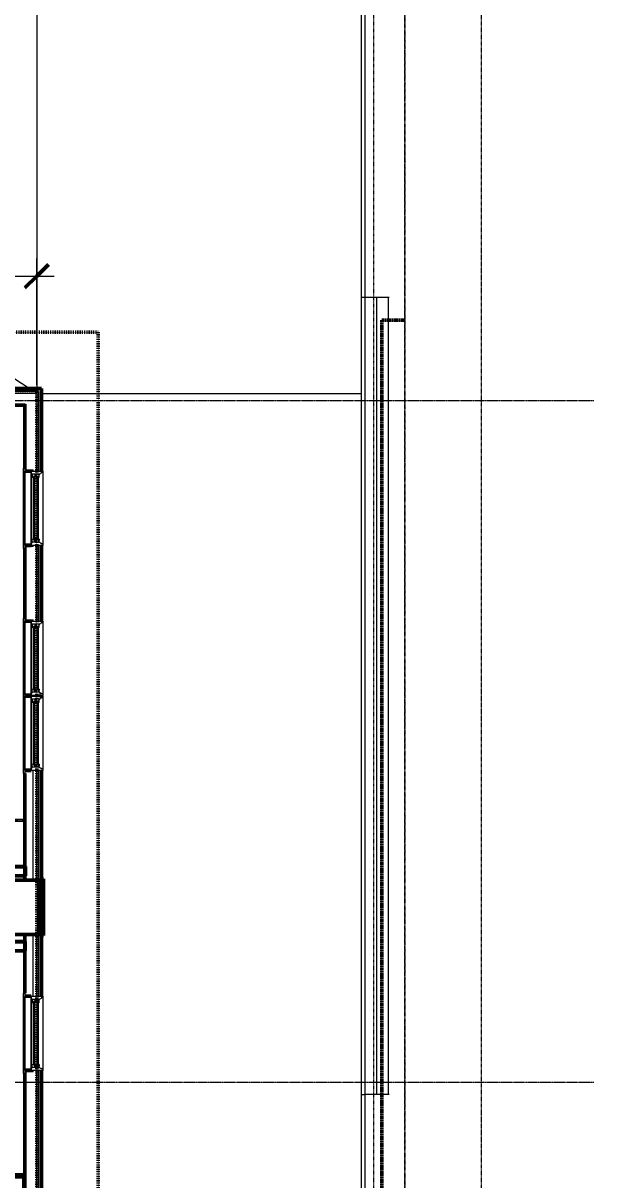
# Model space of a CAD drawing. Header units: inches. Extents: x -4266 to -1814, y 9706 to 12441.
# Drawn here: x -2106 to -1814, y 10417 to 11009 of the extents above; entities that cross this region are included whole.
import ezdxf

# ---------------------------------------------------------------- set-up
doc = ezdxf.new("R2010")
doc.units = ezdxf.units.IN
doc.header["$MEASUREMENT"] = 0
for name, pattern in [('Aligning Line 1_8_', [0.25, 0.125, -0.125]), ('Dash', [0.25, 0.125, -0.125]), ('Dash 1_16_', [0.125, 0.0625, -0.0625]), ('Dash Dot 3_16_', [0.3125, 0.1875, -0.0625, 0, -0.0625]), ('Double Dash 3_8_', [1, 0.375, -0.125, 0.125, -0.125, 0.125, -0.125]), ('Grid Line 1_2_', [0.875, 0.5, -0.125, 0.125, -0.125])]:
    doc.linetypes.add(name, pattern=pattern)
for name, color, linetype, lineweight in [('A-ANNO-DIMS', 211, 'Continuous', 9), ('A-ANNO-DIMS-96', 211, 'Continuous', 9), ('A-ANNO-SYMB-1', 150, 'Dash Dot 3_16_', 9), ('A-FLOR-2', 10, 'Continuous', 13), ('A-GENM-3', 250, 'Continuous', 50), ('A-GLAZ-1', 7, 'Continuous', 9), ('A-GLAZ-2', 50, 'Continuous', 20), ('A-WALL', 113, 'Continuous', 13), ('A-WALL-3', 250, 'Continuous', 50), ('A-WALL-4', 10, 'Continuous', 13), ('C-PROP-LINE', 91, 'Double Dash 3_8_', 50), ('C-PROP-LINE-2', 91, 'Dash 1_16_', 50), ('G-ANNO-SYMB-1', 147, 'Aligning Line 1_8_', 9), ('I-WALL-3', 2, 'Continuous', 50), ('Q-CASE-2', 7, 'Continuous', 9), ('Q-CASE-HDLN-1', 7, 'Dash', 9), ('S-FNDN-2', 10, 'Continuous', 13), ('S-GRID-1', 1, 'Grid Line 1_2_', 9)]:
    doc.layers.add(name, color=color, linetype=linetype, lineweight=lineweight)
doc.styles.add('Century Gothic', font='ufonts.com_century-gothic.ttf', dxfattribs={"height": 9})
doc.dimstyles.new('OD__1_16__Tol__', dxfattribs={"dimscale": 12, "dimtxt": 9.397514, "dimasz": 1, "dimexe": 0.75, "dimexo": 0.5, "dimgap": 0.125, "dimtad": 1, "dimdec": 4, "dimrnd": 0.0625, "dimzin": 3, "dimdsep": 46, "dimlunit": 4, "dimtxsty": 'Century Gothic', "dimblk1": 'OBLIQUE', "dimblk2": 'OBLIQUE', "dimsah": 1, "dimcen": 0.09, "dimdle": 0.75, "dimazin": 0, "dimtfac": 1, "dimtdec": 4, "dimtix": 1, "dimtmove": 0, "dimatfit": 3, "dimfxl": 1, "dimtvp": 1, "dimtfill": 1, "dimfrac": 2, "dimtolj": 1, "dimtzin": 0, "dimarcsym": 2})

# ---------------------------------------------------------------- blocks, each defined once
blk = doc.blocks.new('DIMBLOCK5-FLOOR PLAN - 1ST FLOOR')
at = {"layer": 'A-ANNO-DIMS-96'}
for p, q in [((-2513.12, 10819.24), (-2513.12, 10888.99)), ((-2099.32, 10824.18), (-2099.32, 10888.99)), ((-2513.12, 10879.99), (-2090.32, 10879.99)), ((-2513.12, 10879.99), (-2513.12, 10819.24)), ((-2099.32, 10879.99), (-2099.32, 10824.18))]:
    blk.add_line(p, q, dxfattribs=at)
at = {"layer": 'A-ANNO-DIMS-96', "lineweight": 50}
for p, q in [((-2513.12, 10879.99), (-2507.12, 10885.99)), ((-2099.32, 10879.99), (-2093.32, 10885.99)), ((-2513.12, 10879.99), (-2519.12, 10873.99)), ((-2099.32, 10879.99), (-2105.32, 10873.99))]:
    blk.add_line(p, q, dxfattribs=at)
at = {"layer": 'A-ANNO-DIMS-96', "color": 0, "char_height": 9, "attachment_point": 1, "line_spacing_factor": 0.984502, "style": 'Century Gothic', "bg_fill": 3, "box_fill_scale": 1.25, "bg_fill_color": 256, "bg_fill_true_color": 13158600, "bg_fill_transparency": 0}
for s, insert, width in [('34\' - 5 13/16"', (-2343.96, 10893.02), 90.5741), ('413.8', (-2321.96, 10875.25), 37.7691)]:
    blk.add_mtext(s, dxfattribs=dict(at, insert=insert, width=width))
blk = doc.blocks.new('_Oblique')
at = {"color": 0, "linetype": 'ByBlock', "lineweight": -2}
blk.add_line((-0.5, -0.5), (0.5, 0.5), dxfattribs=at)

msp = doc.modelspace()

# ---------------------------------------------------------------- linework, layer by layer
at = {"layer": 'A-ANNO-SYMB-1'}
for p, q in [((-1910.95638, 9718.24032), (-1910.95638, 12268.04045)), ((-1871.64479, 9851.38186), (-1871.64479, 11141.42614))]:
    msp.add_line(p, q, dxfattribs=at)
at = {"layer": 'A-FLOR-2'}
for p, q in [((-1933.32374, 11049.3894), (-1933.32374, 10819.9894)), ((-1933.32374, 10819.9894), (-1933.32374, 10011.5894))]:
    msp.add_line(p, q, dxfattribs=at)
at = {"layer": 'A-GENM-3'}
for p, q in [((-2096.82374, 10570.8644), (-2126.26124, 10570.8644)), ((-2097.82374, 10567.63002), (-2097.82374, 10570.4269)), ((-2097.82374, 10570.4269), (-2096.82374, 10570.4269)), ((-2095.82374, 10571.4269), (-2096.82374, 10571.4269)), ((-2096.82374, 10571.4269), (-2096.82374, 10570.8644)), ((-2095.82374, 10570.8644), (-2096.82374, 10570.8644)), ((-2096.82374, 10570.8644), (-2096.82374, 10542.9894)), ((-2096.82374, 10570.8644), (-2095.82374, 10570.8644)), ((-2096.82374, 10570.4269), (-2096.82374, 10570.8644)), ((-2095.82374, 10570.8644), (-2095.82374, 10571.4269)), ((-2095.82374, 10542.9894), (-2095.82374, 10570.8644)), ((-2096.82374, 10567.63002), (-2097.82374, 10567.63002)), ((-2097.82374, 10564.14565), (-2097.82374, 10567.13002)), ((-2097.82374, 10567.13002), (-2096.82374, 10567.13002)), ((-2096.82374, 10564.14565), (-2097.82374, 10564.14565)), ((-2097.82374, 10560.66127), (-2097.82374, 10563.64565)), ((-2097.82374, 10563.64565), (-2096.82374, 10563.64565)), ((-2096.82374, 10567.13002), (-2096.82374, 10567.63002)), ((-2096.82374, 10563.64565), (-2096.82374, 10564.14565)), ((-2096.82374, 10560.66127), (-2097.82374, 10560.66127)), ((-2097.82374, 10557.1769), (-2097.82374, 10560.16127)), ((-2097.82374, 10560.16127), (-2096.82374, 10560.16127)), ((-2096.82374, 10557.1769), (-2097.82374, 10557.1769)), ((-2097.82374, 10553.69252), (-2097.82374, 10556.6769)), ((-2097.82374, 10556.6769), (-2096.82374, 10556.6769)), ((-2096.82374, 10560.16127), (-2096.82374, 10560.66127)), ((-2096.82374, 10556.6769), (-2096.82374, 10557.1769)), ((-2096.82374, 10553.69252), (-2097.82374, 10553.69252)), ((-2097.82374, 10550.20815), (-2097.82374, 10553.19252)), ((-2097.82374, 10553.19252), (-2096.82374, 10553.19252)), ((-2096.82374, 10550.20815), (-2097.82374, 10550.20815)), ((-2096.82374, 10553.19252), (-2096.82374, 10553.69252)), ((-2096.82374, 10549.70815), (-2096.82374, 10550.20815)), ((-2097.82374, 10546.72377), (-2097.82374, 10549.70815)), ((-2097.82374, 10549.70815), (-2096.82374, 10549.70815)), ((-2096.82374, 10546.72377), (-2097.82374, 10546.72377)), ((-2097.82374, 10543.4269), (-2097.82374, 10546.22377)), ((-2097.82374, 10546.22377), (-2096.82374, 10546.22377)), ((-2096.82374, 10546.22377), (-2096.82374, 10546.72377)), ((-2126.26124, 10542.9894), (-2096.82374, 10542.9894)), ((-2096.82374, 10543.4269), (-2097.82374, 10543.4269)), ((-2096.82374, 10542.9894), (-2096.82374, 10543.4269)), ((-2096.82374, 10542.9894), (-2095.82374, 10542.9894)), ((-2095.82374, 10542.9894), (-2096.82374, 10542.9894)), ((-2096.82374, 10542.9894), (-2096.82374, 10542.4269)), ((-2096.82374, 10542.4269), (-2095.82374, 10542.4269)), ((-2095.82374, 10542.4269), (-2095.82374, 10542.9894))]:
    msp.add_line(p, q, dxfattribs=at)
at = {"layer": 'A-GLAZ-1'}
for p, q in [((-2106.07374, 10781.77611), (-2105.44874, 10781.77611)), ((-2106.07374, 10740.62768), (-2106.07374, 10781.77611)), ((-2105.44874, 10781.77611), (-2105.44874, 10740.62768)), ((-2105.44874, 10779.52611), (-2106.07374, 10779.52611)), ((-2105.44874, 10780.15111), (-2102.07374, 10780.15111)), ((-2105.44874, 10742.25268), (-2105.44874, 10780.15111)), ((-2102.07374, 10779.52611), (-2105.44874, 10779.52611)), ((-2102.07374, 10780.15111), (-2102.07374, 10742.25268)), ((-2100.94874, 10745.50268), (-2100.94874, 10776.90111)), ((-2100.82374, 10777.49486), (-2100.82374, 10776.90111)), ((-2100.44874, 10777.02611), (-2100.82374, 10777.02611)), ((-2100.82374, 10745.50268), (-2100.82374, 10776.90111)), ((-2100.44874, 10777.49486), (-2100.44874, 10776.90111)), ((-2100.44874, 10745.50268), (-2100.44874, 10776.90111)), ((-2100.32374, 10745.50268), (-2100.32374, 10776.90111)), ((-2099.01124, 10745.50268), (-2099.01124, 10776.90111)), ((-2098.88624, 10777.49486), (-2098.88624, 10776.90111)), ((-2098.51124, 10777.02611), (-2098.88624, 10777.02611)), ((-2098.88624, 10745.50268), (-2098.88624, 10776.90111)), ((-2098.51124, 10777.49486), (-2098.51124, 10776.90111)), ((-2098.51124, 10745.50268), (-2098.51124, 10776.90111)), ((-2098.38624, 10745.50268), (-2098.38624, 10776.90111)), ((-2100.82374, 10744.90893), (-2100.82374, 10745.50268)), ((-2100.44874, 10744.90893), (-2100.44874, 10745.50268)), ((-2098.88624, 10744.90893), (-2098.88624, 10745.50268)), ((-2098.51124, 10744.90893), (-2098.51124, 10745.50268)), ((-2105.44874, 10742.87768), (-2106.07374, 10742.87768)), ((-2105.44874, 10740.62768), (-2106.07374, 10740.62768)), ((-2102.07374, 10742.87768), (-2105.44874, 10742.87768)), ((-2102.07374, 10742.25268), (-2105.44874, 10742.25268)), ((-2100.44874, 10745.37768), (-2100.82374, 10745.37768)), ((-2098.51124, 10745.37768), (-2098.88624, 10745.37768)), ((-2106.07374, 10704.97611), (-2105.44874, 10704.97611)), ((-2106.07374, 10663.82768), (-2106.07374, 10704.97611)), ((-2105.44874, 10704.97611), (-2105.44874, 10663.82768)), ((-2105.44874, 10702.72611), (-2106.07374, 10702.72611)), ((-2105.44874, 10703.35111), (-2102.07374, 10703.35111)), ((-2105.44874, 10665.45268), (-2105.44874, 10703.35111)), ((-2102.07374, 10702.72611), (-2105.44874, 10702.72611)), ((-2102.07374, 10703.35111), (-2102.07374, 10665.45268)), ((-2100.94874, 10668.70268), (-2100.94874, 10700.10111)), ((-2100.82374, 10700.69486), (-2100.82374, 10700.10111)), ((-2100.44874, 10700.22611), (-2100.82374, 10700.22611)), ((-2100.82374, 10668.70268), (-2100.82374, 10700.10111)), ((-2100.44874, 10700.69486), (-2100.44874, 10700.10111)), ((-2100.44874, 10668.70268), (-2100.44874, 10700.10111)), ((-2100.32374, 10668.70268), (-2100.32374, 10700.10111)), ((-2099.01124, 10668.70268), (-2099.01124, 10700.10111)), ((-2098.88624, 10700.69486), (-2098.88624, 10700.10111)), ((-2098.51124, 10700.22611), (-2098.88624, 10700.22611)), ((-2098.88624, 10668.70268), (-2098.88624, 10700.10111)), ((-2098.51124, 10700.69486), (-2098.51124, 10700.10111)), ((-2098.51124, 10668.70268), (-2098.51124, 10700.10111)), ((-2098.38624, 10668.70268), (-2098.38624, 10700.10111)), ((-2100.82374, 10668.10893), (-2100.82374, 10668.70268)), ((-2100.44874, 10668.57768), (-2100.82374, 10668.57768)), ((-2100.44874, 10668.10893), (-2100.44874, 10668.70268)), ((-2098.88624, 10668.10893), (-2098.88624, 10668.70268)), ((-2098.51124, 10668.57768), (-2098.88624, 10668.57768)), ((-2098.51124, 10668.10893), (-2098.51124, 10668.70268)), ((-2106.07374, 10666.57611), (-2105.44874, 10666.57611)), ((-2106.07374, 10625.42768), (-2106.07374, 10666.57611)), ((-2105.44874, 10666.07768), (-2106.07374, 10666.07768)), ((-2105.44874, 10664.32611), (-2106.07374, 10664.32611)), ((-2105.44874, 10663.82768), (-2106.07374, 10663.82768)), ((-2105.44874, 10666.57611), (-2105.44874, 10625.42768)), ((-2102.07374, 10666.07768), (-2105.44874, 10666.07768)), ((-2102.07374, 10665.45268), (-2105.44874, 10665.45268)), ((-2105.44874, 10664.95111), (-2102.07374, 10664.95111)), ((-2105.44874, 10627.05268), (-2105.44874, 10664.95111)), ((-2102.07374, 10664.32611), (-2105.44874, 10664.32611)), ((-2102.07374, 10664.95111), (-2102.07374, 10627.05268)), ((-2100.94874, 10630.30268), (-2100.94874, 10661.70111)), ((-2100.82374, 10662.29486), (-2100.82374, 10661.70111)), ((-2100.44874, 10661.82611), (-2100.82374, 10661.82611)), ((-2100.82374, 10630.30268), (-2100.82374, 10661.70111)), ((-2100.44874, 10662.29486), (-2100.44874, 10661.70111)), ((-2100.44874, 10630.30268), (-2100.44874, 10661.70111)), ((-2100.32374, 10630.30268), (-2100.32374, 10661.70111)), ((-2099.01124, 10630.30268), (-2099.01124, 10661.70111)), ((-2098.88624, 10662.29486), (-2098.88624, 10661.70111)), ((-2098.51124, 10661.82611), (-2098.88624, 10661.82611)), ((-2098.88624, 10630.30268), (-2098.88624, 10661.70111)), ((-2098.51124, 10662.29486), (-2098.51124, 10661.70111)), ((-2098.51124, 10630.30268), (-2098.51124, 10661.70111)), ((-2098.38624, 10630.30268), (-2098.38624, 10661.70111)), ((-2105.44874, 10627.67768), (-2106.07374, 10627.67768)), ((-2102.07374, 10627.67768), (-2105.44874, 10627.67768)), ((-2102.07374, 10627.05268), (-2105.44874, 10627.05268)), ((-2100.82374, 10629.70893), (-2100.82374, 10630.30268)), ((-2100.44874, 10630.17768), (-2100.82374, 10630.17768)), ((-2100.44874, 10629.70893), (-2100.44874, 10630.30268)), ((-2098.88624, 10629.70893), (-2098.88624, 10630.30268)), ((-2098.51124, 10630.17768), (-2098.88624, 10630.17768)), ((-2098.51124, 10629.70893), (-2098.51124, 10630.30268)), ((-2105.44874, 10625.42768), (-2106.07374, 10625.42768)), ((-2106.07374, 10512.97611), (-2105.44874, 10512.97611)), ((-2106.07374, 10471.82768), (-2106.07374, 10512.97611)), ((-2105.44874, 10510.72611), (-2106.07374, 10510.72611)), ((-2105.44874, 10512.97611), (-2105.44874, 10471.82768)), ((-2105.44874, 10511.35111), (-2102.07374, 10511.35111)), ((-2105.44874, 10473.45268), (-2105.44874, 10511.35111)), ((-2102.07374, 10510.72611), (-2105.44874, 10510.72611)), ((-2102.07374, 10511.35111), (-2102.07374, 10473.45268)), ((-2100.82374, 10508.69486), (-2100.82374, 10508.10111)), ((-2100.44874, 10508.69486), (-2100.44874, 10508.10111)), ((-2098.88624, 10508.69486), (-2098.88624, 10508.10111)), ((-2098.51124, 10508.69486), (-2098.51124, 10508.10111)), ((-2100.94874, 10476.70268), (-2100.94874, 10508.10111)), ((-2100.44874, 10508.22611), (-2100.82374, 10508.22611)), ((-2100.82374, 10476.70268), (-2100.82374, 10508.10111)), ((-2100.44874, 10476.70268), (-2100.44874, 10508.10111)), ((-2100.32374, 10476.70268), (-2100.32374, 10508.10111)), ((-2099.01124, 10476.70268), (-2099.01124, 10508.10111)), ((-2098.51124, 10508.22611), (-2098.88624, 10508.22611)), ((-2098.88624, 10476.70268), (-2098.88624, 10508.10111)), ((-2098.51124, 10476.70268), (-2098.51124, 10508.10111)), ((-2098.38624, 10476.70268), (-2098.38624, 10508.10111)), ((-2105.44874, 10474.07768), (-2106.07374, 10474.07768)), ((-2102.07374, 10474.07768), (-2105.44874, 10474.07768)), ((-2102.07374, 10473.45268), (-2105.44874, 10473.45268)), ((-2100.82374, 10476.10893), (-2100.82374, 10476.70268)), ((-2100.44874, 10476.57768), (-2100.82374, 10476.57768)), ((-2100.44874, 10476.10893), (-2100.44874, 10476.70268)), ((-2098.88624, 10476.10893), (-2098.88624, 10476.70268)), ((-2098.51124, 10476.57768), (-2098.88624, 10476.57768)), ((-2098.51124, 10476.10893), (-2098.51124, 10476.70268)), ((-2105.44874, 10471.82768), (-2106.07374, 10471.82768))]:
    msp.add_line(p, q, dxfattribs=at)
at = {"layer": 'A-GLAZ-2'}
for p, q in [((-2097.57374, 10780.21361), (-2097.57374, 10781.71361)), ((-2102.07374, 10780.21361), (-2096.19874, 10780.21361)), ((-2102.07374, 10742.19018), (-2102.07374, 10780.21361)), ((-2101.79358, 10778.86986), (-2102.07374, 10779.20375)), ((-2101.79358, 10778.86986), (-2101.57374, 10778.86986)), ((-2101.57374, 10778.86986), (-2101.57374, 10777.05736)), ((-2098.26124, 10778.61986), (-2101.57374, 10778.61986)), ((-2101.57374, 10777.05736), (-2100.94874, 10776.90111)), ((-2100.32374, 10777.49486), (-2100.94874, 10777.49486)), ((-2100.94874, 10776.90111), (-2100.94874, 10777.49486)), ((-2100.32374, 10777.77611), (-2099.97999, 10777.77611)), ((-2100.32374, 10776.90424), (-2100.32374, 10777.77611)), ((-2099.97999, 10777.05736), (-2100.32374, 10776.90424)), ((-2100.19874, 10778.61986), (-2100.19874, 10777.77611)), ((-2099.97999, 10777.05736), (-2099.97999, 10777.77611)), ((-2099.63624, 10778.61986), (-2099.63624, 10777.05736)), ((-2099.63624, 10777.05736), (-2099.01124, 10776.90111)), ((-2098.38624, 10777.49486), (-2099.01124, 10777.49486)), ((-2099.01124, 10776.90111), (-2099.01124, 10777.49486)), ((-2098.38624, 10777.77611), (-2098.04249, 10777.77611)), ((-2098.38624, 10776.90424), (-2098.38624, 10777.77611)), ((-2098.04249, 10777.05736), (-2098.38624, 10776.90424)), ((-2098.26124, 10778.61986), (-2098.26124, 10777.77611)), ((-2097.82374, 10778.33861), (-2098.26124, 10778.33861)), ((-2098.04249, 10777.05736), (-2098.04249, 10777.77611)), ((-2097.01124, 10779.12643), (-2097.82374, 10778.80736)), ((-2097.82374, 10778.80736), (-2097.82374, 10778.33861)), ((-2097.01124, 10779.40111), (-2097.01124, 10779.12643)), ((-2096.19874, 10779.40111), (-2097.01124, 10779.40111)), ((-2096.19874, 10780.21361), (-2096.19874, 10742.19018)), ((-2101.57374, 10745.34643), (-2100.94874, 10745.50268)), ((-2100.94874, 10745.50268), (-2100.94874, 10744.90893)), ((-2099.97999, 10745.34643), (-2100.32374, 10745.49955)), ((-2100.32374, 10745.49955), (-2100.32374, 10744.62768)), ((-2099.63624, 10745.34643), (-2099.01124, 10745.50268)), ((-2099.01124, 10745.50268), (-2099.01124, 10744.90893)), ((-2098.04249, 10745.34643), (-2098.38624, 10745.49955)), ((-2098.38624, 10745.49955), (-2098.38624, 10744.62768)), ((-2101.79358, 10743.53393), (-2102.07374, 10743.20005)), ((-2096.19874, 10742.19018), (-2102.07374, 10742.19018)), ((-2101.79358, 10743.53393), (-2101.57374, 10743.53393)), ((-2101.57374, 10743.53393), (-2101.57374, 10745.34643)), ((-2098.26124, 10743.78393), (-2101.57374, 10743.78393)), ((-2100.32374, 10744.90893), (-2100.94874, 10744.90893)), ((-2100.32374, 10744.62768), (-2099.97999, 10744.62768)), ((-2100.19874, 10743.78393), (-2100.19874, 10744.62768)), ((-2099.97999, 10745.34643), (-2099.97999, 10744.62768)), ((-2099.63624, 10743.78393), (-2099.63624, 10745.34643)), ((-2098.38624, 10744.90893), (-2099.01124, 10744.90893)), ((-2098.38624, 10744.62768), (-2098.04249, 10744.62768)), ((-2098.26124, 10743.78393), (-2098.26124, 10744.62768)), ((-2097.82374, 10744.06518), (-2098.26124, 10744.06518)), ((-2098.04249, 10745.34643), (-2098.04249, 10744.62768)), ((-2097.82374, 10743.59643), (-2097.82374, 10744.06518)), ((-2097.01124, 10743.27736), (-2097.82374, 10743.59643)), ((-2097.57374, 10742.19018), (-2097.57374, 10740.69018)), ((-2097.01124, 10743.00268), (-2097.01124, 10743.27736)), ((-2096.19874, 10743.00268), (-2097.01124, 10743.00268)), ((-2097.57374, 10703.41361), (-2097.57374, 10704.91361)), ((-2102.07374, 10703.41361), (-2096.19874, 10703.41361)), ((-2102.07374, 10665.39018), (-2102.07374, 10703.41361)), ((-2101.79358, 10702.06986), (-2102.07374, 10702.40375)), ((-2101.79358, 10702.06986), (-2101.57374, 10702.06986)), ((-2101.57374, 10702.06986), (-2101.57374, 10700.25736)), ((-2098.26124, 10701.81986), (-2101.57374, 10701.81986)), ((-2101.57374, 10700.25736), (-2100.94874, 10700.10111)), ((-2100.32374, 10700.69486), (-2100.94874, 10700.69486)), ((-2100.94874, 10700.10111), (-2100.94874, 10700.69486)), ((-2100.32374, 10700.97611), (-2099.97999, 10700.97611)), ((-2100.32374, 10700.10424), (-2100.32374, 10700.97611)), ((-2099.97999, 10700.25736), (-2100.32374, 10700.10424)), ((-2100.19874, 10701.81986), (-2100.19874, 10700.97611)), ((-2099.97999, 10700.25736), (-2099.97999, 10700.97611)), ((-2099.63624, 10701.81986), (-2099.63624, 10700.25736)), ((-2099.63624, 10700.25736), (-2099.01124, 10700.10111)), ((-2098.38624, 10700.69486), (-2099.01124, 10700.69486)), ((-2099.01124, 10700.10111), (-2099.01124, 10700.69486)), ((-2098.38624, 10700.97611), (-2098.04249, 10700.97611)), ((-2098.38624, 10700.10424), (-2098.38624, 10700.97611)), ((-2098.04249, 10700.25736), (-2098.38624, 10700.10424)), ((-2098.26124, 10701.81986), (-2098.26124, 10700.97611)), ((-2097.82374, 10701.53861), (-2098.26124, 10701.53861)), ((-2098.04249, 10700.25736), (-2098.04249, 10700.97611)), ((-2097.01124, 10702.32643), (-2097.82374, 10702.00736)), ((-2097.82374, 10702.00736), (-2097.82374, 10701.53861)), ((-2097.01124, 10702.60111), (-2097.01124, 10702.32643)), ((-2096.19874, 10702.60111), (-2097.01124, 10702.60111)), ((-2096.19874, 10703.41361), (-2096.19874, 10665.39018)), ((-2101.57374, 10668.54643), (-2100.94874, 10668.70268)), ((-2101.57374, 10666.73393), (-2101.57374, 10668.54643)), ((-2100.94874, 10668.70268), (-2100.94874, 10668.10893)), ((-2099.97999, 10668.54643), (-2100.32374, 10668.69955)), ((-2100.32374, 10668.69955), (-2100.32374, 10667.82768)), ((-2099.97999, 10668.54643), (-2099.97999, 10667.82768)), ((-2099.63624, 10668.54643), (-2099.01124, 10668.70268)), ((-2099.63624, 10666.98393), (-2099.63624, 10668.54643)), ((-2099.01124, 10668.70268), (-2099.01124, 10668.10893)), ((-2098.04249, 10668.54643), (-2098.38624, 10668.69955)), ((-2098.38624, 10668.69955), (-2098.38624, 10667.82768)), ((-2098.04249, 10668.54643), (-2098.04249, 10667.82768)), ((-2101.79358, 10666.73393), (-2102.07374, 10666.40005)), ((-2096.19874, 10665.39018), (-2102.07374, 10665.39018)), ((-2102.07374, 10665.01361), (-2096.19874, 10665.01361)), ((-2102.07374, 10626.99018), (-2102.07374, 10665.01361)), ((-2101.79358, 10663.66986), (-2102.07374, 10664.00375)), ((-2101.79358, 10666.73393), (-2101.57374, 10666.73393)), ((-2101.79358, 10663.66986), (-2101.57374, 10663.66986)), ((-2098.26124, 10666.98393), (-2101.57374, 10666.98393)), ((-2101.57374, 10663.66986), (-2101.57374, 10661.85736)), ((-2098.26124, 10663.41986), (-2101.57374, 10663.41986)), ((-2100.32374, 10668.10893), (-2100.94874, 10668.10893)), ((-2100.32374, 10667.82768), (-2099.97999, 10667.82768)), ((-2100.32374, 10662.57611), (-2099.97999, 10662.57611)), ((-2100.32374, 10661.70424), (-2100.32374, 10662.57611)), ((-2100.19874, 10666.98393), (-2100.19874, 10667.82768)), ((-2100.19874, 10663.41986), (-2100.19874, 10662.57611)), ((-2099.97999, 10661.85736), (-2099.97999, 10662.57611)), ((-2099.63624, 10663.41986), (-2099.63624, 10661.85736)), ((-2098.38624, 10668.10893), (-2099.01124, 10668.10893)), ((-2098.38624, 10667.82768), (-2098.04249, 10667.82768)), ((-2098.38624, 10662.57611), (-2098.04249, 10662.57611)), ((-2098.38624, 10661.70424), (-2098.38624, 10662.57611)), ((-2098.26124, 10666.98393), (-2098.26124, 10667.82768)), ((-2097.82374, 10667.26518), (-2098.26124, 10667.26518)), ((-2098.26124, 10663.41986), (-2098.26124, 10662.57611)), ((-2097.82374, 10663.13861), (-2098.26124, 10663.13861)), ((-2098.04249, 10661.85736), (-2098.04249, 10662.57611)), ((-2097.82374, 10666.79643), (-2097.82374, 10667.26518)), ((-2097.01124, 10666.47736), (-2097.82374, 10666.79643)), ((-2097.01124, 10663.92643), (-2097.82374, 10663.60736)), ((-2097.82374, 10663.60736), (-2097.82374, 10663.13861)), ((-2097.57374, 10665.01361), (-2097.57374, 10666.51361)), ((-2097.57374, 10665.39018), (-2097.57374, 10663.89018)), ((-2097.01124, 10666.20268), (-2097.01124, 10666.47736)), ((-2096.19874, 10666.20268), (-2097.01124, 10666.20268)), ((-2097.01124, 10664.20111), (-2097.01124, 10663.92643)), ((-2096.19874, 10664.20111), (-2097.01124, 10664.20111)), ((-2096.19874, 10665.01361), (-2096.19874, 10626.99018)), ((-2101.57374, 10661.85736), (-2100.94874, 10661.70111)), ((-2100.32374, 10662.29486), (-2100.94874, 10662.29486)), ((-2100.94874, 10661.70111), (-2100.94874, 10662.29486)), ((-2099.97999, 10661.85736), (-2100.32374, 10661.70424)), ((-2099.63624, 10661.85736), (-2099.01124, 10661.70111)), ((-2098.38624, 10662.29486), (-2099.01124, 10662.29486)), ((-2099.01124, 10661.70111), (-2099.01124, 10662.29486)), ((-2098.04249, 10661.85736), (-2098.38624, 10661.70424)), ((-2101.79358, 10628.33393), (-2102.07374, 10628.00005)), ((-2101.79358, 10628.33393), (-2101.57374, 10628.33393)), ((-2101.57374, 10630.14643), (-2100.94874, 10630.30268)), ((-2101.57374, 10628.33393), (-2101.57374, 10630.14643)), ((-2098.26124, 10628.58393), (-2101.57374, 10628.58393)), ((-2100.94874, 10630.30268), (-2100.94874, 10629.70893)), ((-2100.32374, 10629.70893), (-2100.94874, 10629.70893)), ((-2099.97999, 10630.14643), (-2100.32374, 10630.29955)), ((-2100.32374, 10630.29955), (-2100.32374, 10629.42768)), ((-2100.32374, 10629.42768), (-2099.97999, 10629.42768)), ((-2100.19874, 10628.58393), (-2100.19874, 10629.42768)), ((-2099.97999, 10630.14643), (-2099.97999, 10629.42768)), ((-2099.63624, 10630.14643), (-2099.01124, 10630.30268)), ((-2099.63624, 10628.58393), (-2099.63624, 10630.14643)), ((-2099.01124, 10630.30268), (-2099.01124, 10629.70893)), ((-2098.38624, 10629.70893), (-2099.01124, 10629.70893)), ((-2098.04249, 10630.14643), (-2098.38624, 10630.29955)), ((-2098.38624, 10630.29955), (-2098.38624, 10629.42768)), ((-2098.38624, 10629.42768), (-2098.04249, 10629.42768)), ((-2098.26124, 10628.58393), (-2098.26124, 10629.42768)), ((-2097.82374, 10628.86518), (-2098.26124, 10628.86518)), ((-2098.04249, 10630.14643), (-2098.04249, 10629.42768)), ((-2097.82374, 10628.39643), (-2097.82374, 10628.86518)), ((-2097.01124, 10628.07736), (-2097.82374, 10628.39643)), ((-2097.01124, 10627.80268), (-2097.01124, 10628.07736)), ((-2096.19874, 10627.80268), (-2097.01124, 10627.80268)), ((-2096.19874, 10626.99018), (-2102.07374, 10626.99018)), ((-2097.57374, 10626.99018), (-2097.57374, 10625.49018)), ((-2102.07374, 10511.41361), (-2096.19874, 10511.41361)), ((-2102.07374, 10473.39018), (-2102.07374, 10511.41361)), ((-2101.79358, 10510.06986), (-2102.07374, 10510.40375)), ((-2101.79358, 10510.06986), (-2101.57374, 10510.06986)), ((-2101.57374, 10510.06986), (-2101.57374, 10508.25736)), ((-2098.26124, 10509.81986), (-2101.57374, 10509.81986)), ((-2100.32374, 10508.69486), (-2100.94874, 10508.69486)), ((-2100.94874, 10508.10111), (-2100.94874, 10508.69486)), ((-2100.32374, 10508.97611), (-2099.97999, 10508.97611)), ((-2100.32374, 10508.10424), (-2100.32374, 10508.97611)), ((-2100.19874, 10509.81986), (-2100.19874, 10508.97611)), ((-2099.97999, 10508.25736), (-2099.97999, 10508.97611)), ((-2099.63624, 10509.81986), (-2099.63624, 10508.25736)), ((-2098.38624, 10508.69486), (-2099.01124, 10508.69486)), ((-2099.01124, 10508.10111), (-2099.01124, 10508.69486)), ((-2098.38624, 10508.97611), (-2098.04249, 10508.97611)), ((-2098.38624, 10508.10424), (-2098.38624, 10508.97611)), ((-2098.26124, 10509.81986), (-2098.26124, 10508.97611)), ((-2097.82374, 10509.53861), (-2098.26124, 10509.53861)), ((-2098.04249, 10508.25736), (-2098.04249, 10508.97611)), ((-2097.01124, 10510.32643), (-2097.82374, 10510.00736)), ((-2097.82374, 10510.00736), (-2097.82374, 10509.53861)), ((-2097.57374, 10511.41361), (-2097.57374, 10512.91361)), ((-2097.01124, 10510.60111), (-2097.01124, 10510.32643)), ((-2096.19874, 10510.60111), (-2097.01124, 10510.60111)), ((-2096.19874, 10511.41361), (-2096.19874, 10473.39018)), ((-2101.57374, 10508.25736), (-2100.94874, 10508.10111)), ((-2099.97999, 10508.25736), (-2100.32374, 10508.10424)), ((-2099.63624, 10508.25736), (-2099.01124, 10508.10111)), ((-2098.04249, 10508.25736), (-2098.38624, 10508.10424)), ((-2101.79358, 10474.73393), (-2102.07374, 10474.40005)), ((-2096.19874, 10473.39018), (-2102.07374, 10473.39018)), ((-2101.79358, 10474.73393), (-2101.57374, 10474.73393)), ((-2101.57374, 10476.54643), (-2100.94874, 10476.70268)), ((-2101.57374, 10474.73393), (-2101.57374, 10476.54643)), ((-2098.26124, 10474.98393), (-2101.57374, 10474.98393)), ((-2100.94874, 10476.70268), (-2100.94874, 10476.10893)), ((-2100.32374, 10476.10893), (-2100.94874, 10476.10893)), ((-2099.97999, 10476.54643), (-2100.32374, 10476.69955)), ((-2100.32374, 10476.69955), (-2100.32374, 10475.82768)), ((-2100.32374, 10475.82768), (-2099.97999, 10475.82768)), ((-2100.19874, 10474.98393), (-2100.19874, 10475.82768)), ((-2099.97999, 10476.54643), (-2099.97999, 10475.82768)), ((-2099.63624, 10476.54643), (-2099.01124, 10476.70268)), ((-2099.63624, 10474.98393), (-2099.63624, 10476.54643)), ((-2099.01124, 10476.70268), (-2099.01124, 10476.10893)), ((-2098.38624, 10476.10893), (-2099.01124, 10476.10893)), ((-2098.04249, 10476.54643), (-2098.38624, 10476.69955)), ((-2098.38624, 10476.69955), (-2098.38624, 10475.82768)), ((-2098.38624, 10475.82768), (-2098.04249, 10475.82768)), ((-2098.26124, 10474.98393), (-2098.26124, 10475.82768)), ((-2097.82374, 10475.26518), (-2098.26124, 10475.26518)), ((-2098.04249, 10476.54643), (-2098.04249, 10475.82768)), ((-2097.82374, 10474.79643), (-2097.82374, 10475.26518)), ((-2097.01124, 10474.47736), (-2097.82374, 10474.79643)), ((-2097.57374, 10473.39018), (-2097.57374, 10471.89018)), ((-2097.01124, 10474.20268), (-2097.01124, 10474.47736)), ((-2096.19874, 10474.20268), (-2097.01124, 10474.20268))]:
    msp.add_line(p, q, dxfattribs=at)
at = {"layer": 'A-WALL'}
for p, q in [((-2105.82374, 10418.2894), (-2437.56246, 10418.2894)), ((-2105.82374, 10418.7894), (-2437.35535, 10418.7894)), ((-2105.82374, 10419.4144), (-2436.38936, 10419.4144))]:
    msp.add_line(p, q, dxfattribs=at)
at = {"layer": 'A-WALL-3'}
for p, q in [((-2105.44874, 10780.21361), (-2102.07374, 10780.21361)), ((-2102.07374, 10742.19018), (-2105.44874, 10742.19018)), ((-2105.44874, 10740.62768), (-2105.44874, 10704.97611)), ((-2096.82374, 10703.41361), (-2096.82374, 10742.19018)), ((-2105.44874, 10703.41361), (-2102.07374, 10703.41361)), ((-2102.07374, 10665.39018), (-2105.44874, 10665.39018)), ((-2105.44874, 10665.01361), (-2102.07374, 10665.01361)), ((-2096.82374, 10665.01361), (-2096.82374, 10665.39018)), ((-2102.07374, 10626.99018), (-2105.44874, 10626.99018)), ((-2105.44874, 10625.42768), (-2105.44874, 10570.8644)), ((-2096.82374, 10511.41361), (-2096.82374, 10626.99018)), ((-2105.02936, 10577.82933), (-2173.57217, 10577.82933)), ((-2105.02936, 10573.07933), (-2105.02936, 10577.82933)), ((-2133.62374, 10573.07933), (-2105.02936, 10573.07933)), ((-2105.44874, 10570.8644), (-2098.32374, 10570.8644)), ((-2098.32374, 10570.8644), (-2098.32374, 10542.9894)), ((-2105.1503, 10539.42933), (-2133.62374, 10539.42933)), ((-2098.32374, 10542.9894), (-2105.44874, 10542.9894)), ((-2105.44874, 10542.9894), (-2105.44874, 10512.97611)), ((-2105.1503, 10534.67933), (-2105.1503, 10539.42933)), ((-2143.27374, 10534.67933), (-2105.1503, 10534.67933)), ((-2105.44874, 10511.41361), (-2102.07374, 10511.41361)), ((-2102.07374, 10473.39018), (-2105.44874, 10473.39018)), ((-2096.82374, 10396.21361), (-2096.82374, 10473.39018)), ((-2105.44874, 10471.82768), (-2105.44874, 10397.77611))]:
    msp.add_line(p, q, dxfattribs=at)
at = {"layer": 'A-WALL-4'}
for p, q in [((-2104.82374, 10780.83861), (-2101.13624, 10780.83861)), ((-2101.13624, 10780.21361), (-2101.13624, 10780.83861)), ((-2104.82374, 10741.56518), (-2104.82374, 10704.03861)), ((-2101.13624, 10741.56518), (-2104.82374, 10741.56518)), ((-2101.13624, 10741.56518), (-2101.13624, 10742.19018)), ((-2099.32374, 10703.41361), (-2099.32374, 10742.19018)), ((-2098.32374, 10703.41361), (-2098.32374, 10742.19018)), ((-2097.57374, 10703.41361), (-2097.57374, 10742.19018)), ((-2104.82374, 10704.03861), (-2101.13624, 10704.03861)), ((-2101.13624, 10703.41361), (-2101.13624, 10704.03861)), ((-2101.13624, 10665.01361), (-2101.13624, 10665.39018)), ((-2099.32374, 10665.01361), (-2099.32374, 10665.39018)), ((-2098.32374, 10665.01361), (-2098.32374, 10665.39018)), ((-2097.57374, 10665.01361), (-2097.57374, 10665.39018)), ((-2101.13624, 10570.8644), (-2101.13624, 10626.99018)), ((-2099.32374, 10570.8644), (-2099.32374, 10626.99018)), ((-2098.32374, 10570.8644), (-2098.32374, 10626.99018)), ((-2097.57374, 10511.41361), (-2097.57374, 10626.99018)), ((-2276.88812, 10577.20433), (-2105.02936, 10577.20433)), ((-2134.24874, 10573.70433), (-2105.02936, 10573.70433)), ((-2134.24874, 10538.80433), (-2105.1503, 10538.80433)), ((-2101.13624, 10511.41361), (-2101.13624, 10542.9894)), ((-2099.32374, 10511.41361), (-2099.32374, 10542.9894)), ((-2098.32374, 10511.41361), (-2098.32374, 10542.9894)), ((-2145.02374, 10535.30433), (-2105.1503, 10535.30433)), ((-2101.13624, 10472.76518), (-2101.13624, 10473.39018)), ((-2099.32374, 10396.21361), (-2099.32374, 10473.39018)), ((-2098.32374, 10396.21361), (-2098.32374, 10473.39018)), ((-2097.57374, 10396.21361), (-2097.57374, 10473.39018)), ((-2104.82374, 10472.76518), (-2104.82374, 10396.83861)), ((-2101.13624, 10472.76518), (-2104.82374, 10472.76518))]:
    msp.add_line(p, q, dxfattribs=at)
at = {"layer": 'C-PROP-LINE'}
for p, q in [((-1922.72374, 10012.5894), (-1922.72374, 10857.3894)), ((-1922.72374, 10857.3894), (-1910.89642, 10857.3894))]:
    msp.add_line(p, q, dxfattribs=at)
at = {"layer": 'C-PROP-LINE-2'}
msp.add_line((-2067.92374, 9980.1894), (-2067.92374, 10851.3894), dxfattribs=at)
at = {"layer": 'G-ANNO-SYMB-1'}
for p, q in [((-1926.94838, 12280.05907), (-1926.94838, 9756.52836)), ((-1910.95638, 12280.10057), (-1910.95638, 9706.24032))]:
    msp.add_line(p, q, dxfattribs=at)
at = {"layer": 'I-WALL-3'}
for p, q in [((-2105.82374, 10420.0394), (-2437.01436, 10420.0394)), ((-2105.82374, 10411.5394), (-2105.82374, 10420.0394))]:
    msp.add_line(p, q, dxfattribs=at)
at = {"layer": 'Q-CASE-2'}
for p, q in [((-2106.01312, 10601.82933), (-2124.01312, 10601.82933)), ((-2124.01312, 10601.07933), (-2106.01312, 10601.07933)), ((-2106.01312, 10601.07933), (-2106.01312, 10601.82933)), ((-2106.01312, 10601.07933), (-2106.01312, 10577.82933))]:
    msp.add_line(p, q, dxfattribs=at)
at = {"layer": 'Q-CASE-HDLN-1'}
msp.add_line((-2173.01312, 10601.78425), (-2105.44874, 10601.78425), dxfattribs=at)
at = {"layer": 'S-FNDN-2'}
for p, q in [((-1931.32374, 11157.1894), (-1931.32374, 10869.1894)), ((-1933.32374, 10869.1894), (-1931.32374, 10869.1894)), ((-1933.32374, 10869.1894), (-1931.32374, 10869.1894)), ((-1931.32374, 10869.1894), (-1931.32374, 10461.1894)), ((-1931.32374, 10869.1894), (-1925.38235, 10869.1894)), ((-1925.38235, 10869.1894), (-1919.41235, 10869.1894)), ((-1925.38235, 10869.1894), (-1925.38235, 10461.1894)), ((-1919.41235, 10869.1894), (-1919.02498, 10869.1894)), ((-1919.41235, 10869.1894), (-1919.41235, 10461.1894)), ((-1933.32374, 10461.1894), (-1931.32374, 10461.1894)), ((-1933.32374, 10461.1894), (-1931.32374, 10461.1894)), ((-1931.32374, 10461.1894), (-1931.32374, 10204.5894)), ((-1925.38235, 10461.1894), (-1931.32374, 10461.1894)), ((-1919.41235, 10461.1894), (-1925.38235, 10461.1894)), ((-1919.02498, 10461.1894), (-1919.41235, 10461.1894))]:
    msp.add_line(p, q, dxfattribs=at)
at = {"layer": 'S-GRID-1'}
msp.add_line((-1814.20638, 10467.1894), (-4168.71446, 10467.1894), dxfattribs=at)

# ---------------------------------------------------------------- dimensions: what is measured, and where the dimension line sits
at = {"layer": 'A-ANNO-DIMS'}
dim = msp.add_linear_dim(base=(-2099.32374, 10879.98515), p1=(-2513.12374, 10813.2394), p2=(-2099.32374, 10818.1769), dimstyle='OD__1_16__Tol__', override={"dimpost": '<>\\X', "dimfxl": 413.829456}, dxfattribs=at)
dim.commit()
dim.dimension.update_dxf_attribs({"geometry": 'DIMBLOCK5-FLOOR PLAN - 1ST FLOOR', "text_midpoint": (-2306.22374, 10879.98515)})

# ---------------------------------------------------------------- next in the draw order: linework, layer by layer
at = {"layer": 'A-FLOR-2'}
for p, q in [((-2099.32374, 11049.3894), (-2099.32374, 10822.4894)), ((-2103.16278, 10822.4894), (-2215.52374, 10895.65926)), ((-2096.82374, 10819.9894), (-1933.32374, 10819.9894))]:
    msp.add_line(p, q, dxfattribs=at)
at = {"layer": 'A-WALL-3'}
for p, q in [((-2096.82374, 10822.4894), (-2138.72452, 10822.4894)), ((-2096.82374, 10821.7394), (-2096.82374, 10822.4894)), ((-2096.82374, 10813.8644), (-2096.82374, 10821.7394)), ((-2137.16202, 10813.8644), (-2105.44874, 10813.8644)), ((-2105.44874, 10813.8644), (-2105.44874, 10781.77611)), ((-2096.82374, 10780.21361), (-2096.82374, 10813.8644))]:
    msp.add_line(p, q, dxfattribs=at)
at = {"layer": 'A-WALL-4'}
for p, q in [((-2097.57374, 10821.7394), (-2138.72452, 10821.7394)), ((-2098.32374, 10820.9894), (-2138.72452, 10820.9894)), ((-2099.32374, 10819.9894), (-2138.72452, 10819.9894)), ((-2099.32374, 10819.9894), (-2099.32374, 10814.4894)), ((-2098.32374, 10820.9894), (-2098.32374, 10819.9894)), ((-2098.32374, 10819.9894), (-2098.32374, 10813.8644)), ((-2097.57374, 10821.7394), (-2097.57374, 10820.9894)), ((-2097.57374, 10820.9894), (-2097.57374, 10813.8644)), ((-2138.09952, 10814.4894), (-2104.82374, 10814.4894)), ((-2104.82374, 10814.4894), (-2104.82374, 10813.8644)), ((-2104.82374, 10813.8644), (-2104.82374, 10780.83861)), ((-2099.32374, 10814.4894), (-2099.32374, 10813.8644)), ((-2099.32374, 10780.21361), (-2099.32374, 10813.8644)), ((-2098.32374, 10780.21361), (-2098.32374, 10813.8644)), ((-2097.57374, 10780.21361), (-2097.57374, 10813.8644))]:
    msp.add_line(p, q, dxfattribs=at)
at = {"layer": 'C-PROP-LINE-2'}
for p, q in [((-2067.92374, 10851.3894), (-3400.04874, 10851.3894)), ((-2099.26202, 10821.4894), (-3402.04874, 10821.4894)), ((-2099.26202, 10010.0894), (-2099.26202, 10821.4894))]:
    msp.add_line(p, q, dxfattribs=at)
at = {"layer": 'S-GRID-1'}
msp.add_line((-1814.20638, 10816.1894), (-4168.71446, 10816.1894), dxfattribs=at)

doc.saveas('drawing.dxf')
